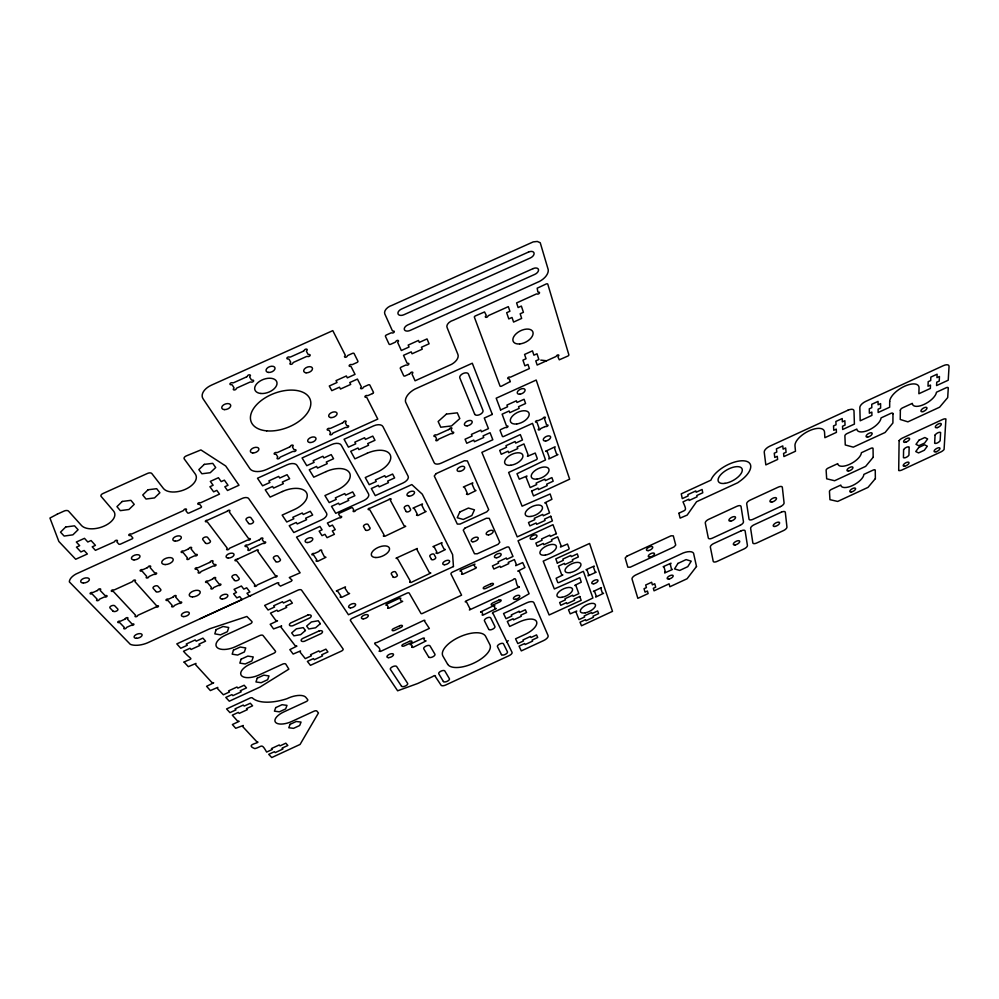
<?xml version="1.0" encoding="UTF-8"?>
<svg xmlns="http://www.w3.org/2000/svg" width="999" height="999" viewBox="0 0 999 999"><rect width="100%" height="100%" fill="white"/><g stroke="black" fill="none" stroke-linecap="round" stroke-linejoin="round"><path stroke-width="1.5" d="M506.655 642.345L508.229 640.659M579.857 596.453L574.15 599.1L574.575 600.212L566.933 603.746L566.495 602.634L560.751 605.294L559.64 602.522L565.409 599.862L564.972 598.751L572.664 595.192L573.089 596.316L578.821 593.656L575.986 585.776L574.725 585.414L581.268 582.167L579.807 577.747L554.333 588.96L543.206 561.163L568.618 549.413L569.193 548.601L567.482 544.03L560.451 547.04L561.026 545.591L557.654 536.838L551.523 539.66L552.01 540.934L543.806 544.705L543.306 543.444L537.15 546.278L535.864 543.081L542.057 540.247L541.558 538.961L549.812 535.164L550.299 536.451L556.455 533.616M557.292 563.099L563.274 560.352L562.812 559.128L570.829 555.444L571.278 556.655L577.272 553.896L578.359 556.955L572.39 559.702L572.827 560.914L564.872 564.585L564.41 563.386L558.466 566.121L561.55 574.425L562.837 574.962L556.131 578.259L557.779 582.567L558.678 582.667L583.379 571.316L592.919 598.001L568.493 609.827L570.217 613.848L576.723 611.051L576.086 612.237L579.008 619.592L584.59 617.007L584.19 615.946L591.658 612.487L592.045 613.548L597.652 610.963L598.601 613.623L593.019 616.208L593.406 617.27L585.976 620.704L585.576 619.655L580.019 622.227L581.505 625.774L612.499 611.351L589.572 543.481L555.806 558.866L557.392 563.061M251.024 595.429L149.513 641.932A16.234 7.917 -18.1 0 1 130.32 644.33L69.331 581.868A14.248 7.38 -16.6 0 1 75.961 574.038L242.195 498.426A5.257 2.847 -19.9 0 1 248.851 498.788L300.125 572.802L289.285 577.534L292.083 580.219L291.321 581.243L280.444 586.126L278.346 584.265L278.783 582.817L277.422 582.817L249.313 596.253L246.99 593.244L249.887 591.932L246.703 587.799L243.793 589.123L241.383 586.001L234.053 589.348L236.501 592.457L233.591 593.781L236.838 597.889L239.723 596.565L242.083 599.562L200.362 618.643M531.53 491.121L538.011 488.161L538.536 489.585L547.202 485.614L546.678 484.19L553.184 481.206L551.898 477.597L545.379 480.581L544.855 479.145L536.126 483.129L536.663 484.565L530.169 487.549L526.223 477.547L526.923 476.011L519.305 479.208L516.982 473.726L545.516 459.965L532.517 423.364L503.771 436.426A1.261 0.662 -25.8 0 1 502.372 436.326L500.124 430.557A1.274 0.674 -25.8 0 1 501.036 429.395L504.807 427.684A1.274 0.674 -25.8 0 1 505.931 427.547A1.274 0.674 -25.9 0 0 507.792 426.848A1.274 0.674 -25.9 0 0 507.18 425.961A1.274 0.674 -25.9 0 1 506.393 425.674L502.122 414.185L509.14 410.989L509.765 412.662L519.155 408.391L518.543 406.718L525.586 403.509L524.088 399.275L517.007 402.485L516.396 400.799L506.93 405.094L507.567 406.78L500.511 409.99M550.824 516.246L544.542 519.13L545.054 520.454L536.663 524.313L536.138 522.989L529.832 525.886L528.496 522.539L534.827 519.642L534.303 518.294L542.757 514.423L543.269 515.771L549.562 512.874L546.141 503.371L544.73 502.872L551.923 499.313L550.149 493.981L522.09 506.181L508.628 472.452L536.688 459.577L537.3 458.628L535.239 453.047L527.46 456.331L528.034 454.62L523.951 443.931L517.17 447.028L517.757 448.588L508.678 452.722L508.079 451.173L501.261 454.283L499.7 450.387L506.555 447.265L505.944 445.704L515.084 441.533L515.684 443.106L522.489 439.997L520.329 434.602L481.868 452.36L517.232 536.888L552.41 520.891L550.724 516.296M540.796 360.115L546.503 360.751M531.63 491.083L533.516 495.941L569.642 479.183L536.213 380.045L496.191 398.201L500.624 409.94M556.356 533.666L552.984 524.712L518.044 540.784L549.138 614.984L581.168 600.324L579.77 596.503M480.644 611.962L482.017 612.462L482.729 614.01L482.08 614.947L482.942 615.159L496.278 608.553L494.905 608.204L494.23 606.643L494.88 605.694L494.018 605.481L480.644 611.962M889.684 401.548L889.659 407.217L878.146 412.512L878.121 409.203L880.619 408.054L880.594 403.596L878.096 404.757L878.059 401.398L871.752 404.295L871.802 407.654L869.292 408.803L869.355 413.236L871.852 412.088L871.902 415.397L860.189 420.791L859.839 407.505A6.706 3.009 -31.4 0 1 865.721 401.398L943.343 365.671A6.756 2.972 -32.6 0 1 949.05 366.446L948.226 380.219L936.562 385.589L936.737 382.205L939.222 381.056L939.46 376.498L936.962 377.647L937.124 374.2L930.843 377.098L930.693 380.532L928.196 381.68L928.009 386.226L930.494 385.077L930.344 388.461L918.868 393.743L919.055 388.012A16.696 7.368 -31.9 0 0 904.52 386.276A16.696 7.368 -31.9 0 0 889.684 401.548M243.132 725.524L242.682 726.56L256.718 741.645C262.874 742.756 243.406 744.23 254.882 748.626C262.362 746.615 261.301 742.719 266.633 752.072L272.302 749.45L271.478 748.538L279.208 744.967L280.032 745.866L285.826 743.194L287.849 745.466L282.08 748.139L282.892 749.038L275.2 752.609L274.388 751.71L268.719 754.332L271.753 757.542L300.075 744.442L318.444 712.986L316.97 711.176A2.56 1.111 -21.4 0 0 313.624 711.375L291.92 721.403A13.686 5.944 -21 0 1 275.562 722.352A13.686 5.944 -21 0 1 283.828 711.912L305.844 701.76A2.597 1.149 -21.2 0 0 307.617 699.55L306.044 697.577A15.197 6.681 -21 0 0 286.938 698.713A36.888 16.633 -20.9 0 1 252.36 697.914A2.035 0.912 -20.3 0 0 249.55 698.313L226.573 708.94L229.957 712.637L235.976 709.864L235.052 708.84L243.257 705.069L244.168 706.081L250.312 703.259L252.585 705.818L246.466 708.628L247.377 709.64L239.236 713.398L238.311 712.399L232.305 715.159L237.487 720.966L239.173 721.34L232.38 724.55L235.714 728.296L243.132 725.524M892.981 413.811L892.906 422.977L885.102 432.48L853.296 447.152L845.266 444.967L844.892 435.976A2.585 1.136 -30.8 0 1 847.377 433.416L856.817 429.071A13.699 6.031 -31.2 0 0 869.03 429.932A13.699 6.031 -31.2 0 0 881.043 417.907L890.446 413.561A2.585 1.136 -31.5 0 1 892.981 413.811M899.112 440.609L898.7 470.517A4.62 1.911 -30.9 0 0 902.322 469.805L940.396 452.16A4.545 1.861 -31.5 0 0 944.08 449.5L945.916 418.981A4.758 1.998 -31.9 0 0 942.232 419.667L902.871 437.849A4.658 1.973 -31.3 0 0 899.112 440.609M900.361 410.277L900.236 419.48L907.904 421.84L939.597 407.205L947.701 397.59L948.263 388.199A2.597 1.124 -32.4 0 0 945.828 387.912L936.45 392.232A13.761 5.969 -32.1 0 1 924.137 404.395A13.761 5.969 -32.1 0 1 912.312 403.359L902.921 407.692A2.597 1.136 -31.7 0 0 900.361 410.277M665.272 571.653L664.647 572.964L672.414 569.492L671.415 568.806L670.341 564.535L670.978 563.199L663.149 566.708L664.16 567.395L665.272 571.653M903.596 449.65L903.446 457.642A3.384 1.411 -31.1 0 0 906.18 457.355A3.384 1.411 -31.1 0 0 908.953 455.094L909.152 447.077A3.409 1.436 -31.2 0 0 906.393 447.365A3.409 1.436 -31.2 0 0 903.596 449.65M588.611 574.475L588.049 575.836L596.141 572.227L595.004 571.528L593.593 567.444L594.18 566.071L586.026 569.705L587.175 570.417L588.611 574.475M678.908 513.261L680.119 518.106L687.162 515.097L696.565 501.723L737.786 482.717L741.308 480.132A22.827 10.44 -29 0 0 750.699 465.671A22.428 10.252 -29 0 0 732.242 462.837A22.428 10.252 -29 0 0 710.913 480.169L681.256 493.843L682.267 498.613L688.149 495.904L687.861 494.605L695.853 490.921L696.128 492.232L702.11 489.473L702.759 492.769L696.803 495.516L697.065 496.815L689.123 500.474L688.848 499.175L682.991 501.873C687.387 511.675 685.938 509.353 678.908 513.261M518.081 571.053L519.443 571.603L529.108 593.743L510.314 604.557L494.642 611.788A1.523 0.687 -24.5 0 0 492.682 612.699A1.523 0.687 -24.5 0 0 493.106 613.573L512.037 652.347A4.108 1.761 -24.5 0 1 509.09 655.644L445.729 685.002A4.133 1.761 -23.5 0 1 441.083 685.214L435.214 676.398A1.486 0.637 -23.3 0 0 434.752 675.611A1.486 0.637 -23.3 0 0 432.854 676.485L417.657 683.516L397.627 690.796L350.349 620.367A2.985 1.411 -22.1 0 1 352.397 618.244L406.943 593.181A1.948 0.924 -23.1 0 1 409.253 593.169L420.916 613.361A1.399 0.649 -23.3 0 0 422.802 613.286L461.588 595.179L450.961 574.013A2.46 1.174 -24 0 1 452.535 572.065L506.456 547.277A2.572 1.224 -25 0 1 509.028 547.352L513.011 556.443L506.855 559.278L506.306 558.029L498.051 561.825L498.613 563.074L492.42 565.921L493.856 569.018L500.024 566.183L500.574 567.407L508.791 563.636L508.241 562.4L514.373 559.577L516.258 564.248L515.746 565.684L522.677 562.574L524.937 567.532L518.081 571.053M519.268 586.975L469.405 609.964L470.005 608.828L466.633 602.172L465.209 601.81L465.659 601.123L512.862 579.907C517.457 574.924 514.885 586.401 519.268 586.975M281.531 626.011L281.019 627.222L295.242 645.804L296.903 646.128L289.847 649.637L293.144 654.058L300.474 650.923L300.2 652.285L305.269 658.628L311.376 655.819L310.539 654.72L318.843 650.886L319.668 651.997L325.899 649.138L327.934 651.935L321.728 654.795L322.552 655.893L314.285 659.702L313.461 658.603L307.38 661.4L310.439 665.334L340.846 651.36A2.872 1.311 -21.8 0 0 342.932 648.763L301.698 590.334A3.097 1.523 -21.1 0 0 297.502 590.372L264.648 605.431L268.082 610.014L274.6 607.03L273.651 605.781L282.505 601.723L283.441 602.984L290.072 599.949L292.382 603.109L285.776 606.131L286.701 607.392L277.897 611.413L276.96 610.177L270.479 613.136L275.736 620.304L277.51 620.829L270.18 624.288L273.576 628.908L281.531 626.011M510.264 381.581L501.498 386.176A1.449 0.799 -26.2 0 1 500.024 386.051L474.325 317.02A1.548 0.912 -26.3 0 1 475.324 315.934L484.54 311.938L486.138 315.06A1.399 0.824 -26.6 0 1 485.751 316.021A1.399 0.824 -26.6 0 0 485.926 317.357A1.399 0.824 -26.6 0 0 487.874 316.296A1.399 0.824 -26.7 0 1 488.836 315.409L508.341 306.643L509.915 311.251L506.668 312.712L508.791 318.918L512.012 317.457L513.586 322.065L521.653 318.419L520.179 313.773L523.414 312.312L521.366 306.081L518.119 307.542L516.595 302.922L536.038 294.118A1.399 0.812 -28 0 1 537.262 294.018A1.399 0.824 -28 0 0 539.31 293.269A1.399 0.824 -28 0 0 538.661 292.145A1.399 0.824 -28.1 0 1 537.812 291.745L537.187 288.199L546.266 283.953A1.548 0.912 -28.3 0 1 547.789 284.166L568.856 354.807A1.449 0.799 -27.8 0 1 567.857 356.056L559.29 359.815L557.979 357.018A1.324 0.724 -27.7 0 1 558.391 356.131A1.324 0.724 -27.6 0 0 558.304 354.907A1.324 0.724 -27.6 0 0 556.455 355.906A1.324 0.737 -27.6 0 1 555.531 356.73L537.162 365.035L535.789 360.889L538.873 359.49L537 353.771L533.903 355.182L532.467 350.861L524.575 354.445L526.036 358.741L522.939 360.152L524.887 365.834L527.971 364.423L529.383 368.569L510.988 376.935A1.324 0.737 -26.5 0 1 509.827 377.073A1.324 0.737 -26.4 0 0 507.879 377.784A1.324 0.737 -26.4 0 0 508.528 378.758A1.324 0.737 -26.4 0 1 509.34 379.083L510.264 381.581M184.066 662.075L188.324 666.658L195.954 663.423L195.617 664.735L211.913 682.517L213.674 682.804L206.581 686.313L210.364 690.559L217.77 687.387L217.595 688.711L223.376 694.78L229.52 691.957L228.559 690.896L236.938 687.037L237.887 688.111L244.156 685.227L246.503 687.899L240.26 690.771L241.196 691.832L232.879 695.654L231.918 694.605L225.799 697.427L229.295 701.198L259.927 687.112L288.861 669.155L285.839 664.185A2.722 1.249 -20.8 0 0 282.218 664.323L259.128 674.949A14.585 6.718 -20.3 0 1 241.458 675.599A14.585 6.718 -20.3 0 1 250.037 664.185L273.489 653.408A2.772 1.299 -20.6 0 0 275.337 650.986L263.124 635.639A2.835 1.349 -20.4 0 0 259.34 635.739L235.339 646.753A15.16 7.23 -19.8 0 1 216.82 647.19A15.16 7.23 -19.8 0 1 225.549 635.139L249.912 623.988A2.885 1.399 -20.1 0 0 251.81 621.428L246.89 616.483L209.902 628.708L176.811 643.88L180.757 648.264L187.312 645.267L186.226 644.055L195.155 639.972L196.229 641.183L202.909 638.124L205.569 641.158L198.913 644.205L199.975 645.404L191.109 649.462L190.035 648.264L183.504 651.261C192.058 661.388 194.305 656.967 184.066 662.075M935.064 435.102L934.652 443.194A3.397 1.399 -31.6 0 0 937.349 442.932A3.397 1.399 -31.6 0 0 940.159 440.646L940.608 432.53A3.422 1.424 -31.6 0 0 937.886 432.792A3.422 1.424 -31.6 0 0 935.064 435.102M545.879 451.148L547.352 451.91L549.2 457.192L548.801 458.966L557.917 454.62L556.468 453.858L554.67 448.576L555.082 446.778L545.879 451.148M316.258 560.976L317.682 561.338L325.936 557.292L324.225 556.468L321.366 550.961A1.249 0.637 -21.5 0 0 321.054 549.999A1.249 0.637 -21.5 0 0 319.343 550.924A1.249 0.637 -21.5 0 1 318.544 551.648L314.997 553.259A1.249 0.637 -21.4 0 1 313.836 553.446A1.249 0.637 -21.4 0 0 311.975 554.145A1.249 0.637 -21.4 0 0 312.774 554.882A1.249 0.637 -21.4 0 1 313.649 555.082L316.808 559.852L316.258 560.976M340.322 597.077L341.658 597.39L349.575 593.518L347.964 592.769L345.105 588.386L345.454 586.888L336.338 590.909L337.974 591.658L340.871 596.028L340.322 597.077M593.531 591.371L594.742 591.858L596.103 595.729L595.704 597.077L603.521 593.344L602.322 592.844L600.998 588.973L601.398 587.599L593.531 591.371M383.429 535.963L384.765 536.338L405.706 526.336L404.046 525.661L390.459 500.499A1.261 0.649 -23.1 0 1 390.759 499.737A1.261 0.662 -23.1 0 0 390.509 498.713A1.261 0.662 -23.1 0 0 388.773 499.662L370.117 508.166A1.261 0.662 -22.6 0 0 368.256 508.866A1.261 0.662 -22.6 0 0 369.006 509.665A1.261 0.649 -22.6 0 1 369.855 509.89L384.016 534.827L383.429 535.963M379.295 651.198L380.507 651.448L429.345 628.421L424.625 621.278L424.9 620.367L424.026 620.292L376.998 642.494C369.518 642.994 382.704 647.265 379.295 651.198M387.699 607.929L388.948 608.229L402.684 601.361L401.261 601.098L400.274 599.512L400.811 598.189L399.6 598.201L386.226 604.383L385.901 605.207L387.25 605.357L388.249 606.917L387.699 607.929M416.558 515.147L417.882 515.546L426.098 511.513L424.55 510.626L422.003 505.594L422.452 503.946L413.012 508.079L414.585 508.978L417.182 513.986L416.558 515.147M409.74 582.205L410.989 582.529L430.819 573.026L429.283 572.452L417.107 549.9L417.295 548.451L396.004 558.216L397.627 558.816L410.327 581.168L409.74 582.205M411.838 647.19L413.012 647.439L426.086 640.908L424.65 640.596L423.863 639.26L424.438 638.161L423.251 638.061L410.527 643.968L410.202 644.73L411.426 644.817L412.387 646.253L411.838 647.19M436.226 553.096L437.462 553.458L445.342 549.587L443.881 548.788L441.546 544.18L441.995 542.632L432.967 546.615L434.453 547.427L436.838 552.022L436.226 553.096M466.545 494.18L467.807 494.592L475.999 490.584L474.525 489.66L472.265 484.54L472.777 482.854L463.386 486.975L464.885 487.899L467.195 493.007L466.545 494.18M461.575 573.926L462.762 574.25L476.011 568.131L476.386 567.282L475.162 567.132L474.275 565.471L474.887 564.11L460.414 570.254L460.039 571.103L461.276 571.241L462.187 572.902L461.575 573.926M216.059 629.682L214.822 633.853L220.467 634.852L227.397 631.68L228.734 627.484L223.052 626.485L216.059 629.682M233.454 650.149L232.18 654.158L237.625 655.057L244.38 651.96L245.742 647.939L240.247 647.027L233.454 650.149M241.121 659.178L239.847 663.111L245.205 663.973L251.873 660.901L253.234 656.955L247.839 656.093L241.121 659.178M257.255 678.159L255.956 681.942L261.126 682.717L267.632 679.732L269.006 675.936L263.798 675.149L257.255 678.159M275.736 707.604L274.438 711.163L279.358 711.825L285.627 708.94L287 705.369L282.043 704.707L275.736 707.604M290.097 724.325L288.786 727.747L293.556 728.346L299.663 725.524L301.049 722.077L296.241 721.49L290.097 724.325M459.777 512.012L457.23 517.732L463.286 519.468L471.865 515.534L474.463 509.84L468.431 508.054L459.777 512.012M677.934 563.424L674.525 568.906L679.72 570.441L687.762 566.67L691.233 561.176L686.101 559.602L677.934 563.424M918.993 440.222L915.983 444.343L918.805 445.741L924.612 443.057L927.634 438.948L924.837 437.512L918.993 440.222M918.743 447.477L915.758 451.548L918.556 452.922L924.325 450.249L927.322 446.191L924.55 444.792L918.743 447.477M436.088 473.651L434.278 476.011L457.317 524.075L460.052 524.075L486.813 511.838L488.711 509.702L467.382 460.926L464.41 460.739L436.088 473.651M696.503 566.495L687.087 578.746L669.867 586.75L669.105 583.841L654.045 590.821L653.334 588.286L655.694 587.187L654.745 583.753L652.372 584.852L651.648 582.255L645.679 585.014L646.415 587.599L644.043 588.698L645.042 592.12L647.402 591.021L648.139 593.568L637.849 598.339L632.08 579.22A5.007 2.185 -26.8 0 1 636.101 574.8L683.066 553.034A12.288 5.32 -27.6 0 1 693.556 553.209L696.503 566.495M464.847 528.184L463.261 530.144L474.5 553.758L477.21 553.796L498.064 544.33L499.787 542.257L489.248 518.344L486.401 518.244L464.847 528.184M873.176 457.292L865.658 466.371L834.615 480.731L826.673 478.796L826.136 470.342A2.51 1.086 -30.2 0 1 828.546 467.894L837.749 463.636A13.312 5.757 -30.6 0 0 849.799 464.248A13.312 5.757 -30.6 0 0 861.388 452.722L870.566 448.476A2.522 1.086 -30.9 0 1 873.051 448.663L873.176 457.292M875.361 478.633L868.006 487.387L837.686 501.436L829.944 499.675L829.457 491.595A2.448 1.036 -30 0 1 831.805 489.223L840.783 485.077A12.999 5.482 -30.3 0 0 852.534 485.526A12.999 5.482 -30.3 0 0 863.873 474.388L872.826 470.242A2.46 1.036 -30.6 0 1 875.261 470.392L875.361 478.633M626.76 556.256L625.174 557.991L627.847 567.182L630.219 567.207L673.963 546.977L675.736 545.079L673.314 535.864L671.041 535.801L626.76 556.256M227.347 511.226L207.492 520.242A1.361 0.724 -19.1 0 0 205.482 520.979A1.361 0.724 -19.1 0 0 206.443 521.815A1.349 0.724 -19.1 0 1 207.455 522.052L227.135 548.051A1.311 0.687 -19.5 0 1 226.91 548.813A1.311 0.687 -19.6 0 0 227.335 549.812A1.311 0.687 -19.6 0 0 229.108 548.838A1.311 0.687 -19.6 0 1 229.92 548.101L247.09 540.284A1.311 0.687 -20 0 1 248.326 540.097A1.311 0.687 -20 0 0 250.262 539.373A1.311 0.687 -20 0 0 249.375 538.586A1.311 0.687 -20 0 1 248.426 538.361L229.383 512.1A1.349 0.724 -19.6 0 1 229.62 511.301A1.349 0.724 -19.5 0 0 229.183 510.227A1.349 0.724 -19.5 0 0 227.347 511.226M65.697 526.997L60.514 532.155L64.148 536.063L72.902 534.827L78.097 529.745L74.525 525.824L65.697 526.997M122.24 501.448L116.945 506.643L120.33 510.651L128.933 509.49L134.228 504.37L130.919 500.337L122.24 501.448M148.064 489.772L142.745 494.992L146.004 499.038L154.533 497.914L159.877 492.769L156.681 488.686L148.064 489.772M204.296 464.373L198.863 469.617L201.873 473.776L210.252 472.714L215.697 467.532L212.75 463.349L204.296 464.373M446.428 414.086L438.136 421.503L440.771 427.222L451.523 425.949L459.815 418.569L457.305 412.837L446.428 414.086M305.407 630.519L300.724 634.615L293.868 635.826L291.683 632.941L296.403 628.833L303.271 627.622L305.407 630.519M320.317 623.676L315.597 627.784L308.778 628.97L306.656 626.061L311.388 621.952L318.231 620.754L320.317 623.676M238.012 558.853L236.988 559.315A1.299 0.662 -19.8 0 0 235.065 560.039A1.299 0.662 -19.8 0 0 235.951 560.789A1.299 0.662 -19.8 0 1 236.9 561.001L254.932 584.815A1.261 0.624 -20.2 0 1 254.708 585.526A1.249 0.624 -20.2 0 0 255.095 586.438A1.249 0.624 -20.2 0 0 256.793 585.514A1.249 0.624 -20.3 0 1 257.567 584.815L274.001 577.31A1.249 0.624 -20.6 0 1 275.175 577.122A1.249 0.624 -20.6 0 0 277.023 576.411A1.249 0.624 -20.6 0 0 276.199 575.699A1.249 0.624 -20.6 0 1 275.299 575.511L257.867 551.436A1.286 0.662 -20.2 0 1 258.104 550.699A1.249 0.649 -20.2 0 0 257.717 549.875A1.249 0.649 -20.2 0 0 256.081 550.499L238.012 558.853M57.293 514.148L49.95 518.056L58.854 541.47L75.699 559.253L87.363 553.995L84.128 550.486L80.907 551.947L76.436 547.14L79.683 545.679L76.311 542.032L84.478 538.336L87.812 541.995L91.059 540.534L95.429 545.367L92.208 546.828L95.417 550.337L113.973 542.057A1.399 0.749 -17 0 0 114.798 541.271A1.399 0.749 -17.1 0 1 116.646 540.259A1.399 0.749 -17.1 0 1 117.22 541.308A1.399 0.749 -17.1 0 0 117.045 542.12L118.756 544.055A1.399 0.737 -17.2 0 0 120.517 544.093L131.955 538.911A1.386 0.737 -17.4 0 0 132.68 537.749L131.006 535.789A1.399 0.749 -17.4 0 0 129.932 535.551A1.399 0.749 -17.4 0 1 128.871 534.715A1.399 0.749 -17.4 0 1 130.944 533.953A1.399 0.749 -17.4 0 0 132.28 533.766L183.017 510.776A1.386 0.749 -18.5 0 0 183.853 509.977A1.386 0.749 -18.5 0 1 185.714 508.953A1.386 0.749 -18.5 0 1 186.201 510.052A1.386 0.749 -18.6 0 0 186.001 510.864L187.55 512.874A1.374 0.749 -18.6 0 0 189.261 512.924L200.637 507.767A1.374 0.749 -18.9 0 0 201.411 506.593L199.887 504.57A1.374 0.749 -18.8 0 0 198.863 504.308A1.374 0.749 -18.9 0 1 197.877 503.446A1.374 0.749 -18.9 0 1 199.925 502.697A1.374 0.749 -18.9 0 0 201.236 502.509L219.505 494.105L216.82 490.384L213.624 491.833L209.915 486.713L213.124 485.264L210.327 481.381L218.419 477.722L221.191 481.605L224.4 480.157L228.022 485.302L224.837 486.75L227.497 490.497L238.998 485.239L225.712 465.996L200.911 449.925L186.451 455.844A3.397 1.923 -18.5 0 0 184.403 459.153L195.255 474.001A17.707 9.865 -18.3 0 1 185.427 489.298A17.707 9.865 -18.3 0 1 163.374 488.411L152.01 473.776A3.422 1.923 -17.6 0 0 147.265 473.538L103.234 493.406A3.447 1.911 -16.6 0 0 101.324 496.653L113.499 510.951A17.97 9.803 -16.5 0 1 104.308 526.011A17.97 9.803 -16.5 0 1 81.443 525.449L68.744 511.363A3.472 1.911 -15.8 0 0 63.824 511.188L57.293 514.148M519.043 611.351L511.301 614.934L511.813 616.021L506.006 618.706L503.546 613.536L526.923 602.747A6.406 2.86 -25 0 1 533.891 602.684L548.089 635.601A6.144 2.635 -25.1 0 1 543.581 640.584L521.303 650.898L519.043 646.141L524.65 643.543L525.124 644.567L532.579 641.121L532.105 640.097L537.712 637.499L536.55 634.914L530.944 637.512L530.469 636.475L522.964 639.947L523.451 640.983L517.832 643.581L515.559 638.811L525.174 634.365A15.697 6.856 -24.9 0 0 536.538 621.553A15.697 6.856 -24.9 0 0 519.443 621.902L509.665 626.423L507.305 621.44L513.086 618.768L513.586 619.855L521.291 616.296L520.791 615.197L526.573 612.537L525.337 609.777L519.542 612.449L519.043 611.351M740.009 525.374L712.437 538.124A4.183 1.823 -28.1 0 1 708.316 538.024L705.282 522.989A4.246 1.886 -28.2 0 1 708.728 519.305L736.9 506.293A4.246 1.873 -28.7 0 1 741.033 506.481L743.468 521.765A4.183 1.811 -28.6 0 1 740.009 525.374M780.544 506.555L753.059 519.28A4.183 1.811 -28.8 0 1 749.025 519.13L746.69 503.808A4.246 1.873 -28.9 0 1 750.212 500.087L778.308 487.112A4.258 1.861 -29.4 0 1 782.342 487.337L784.078 502.922A4.183 1.811 -29.3 0 1 780.544 506.555M741.108 530.856L713.711 543.531A4.133 1.786 -28.1 0 0 710.339 547.065L713.211 561.301A4.071 1.723 -28 0 0 717.22 561.351L744.055 548.913A4.071 1.723 -28.4 0 0 747.427 545.454L745.129 530.968A4.133 1.773 -28.5 0 0 741.108 530.856M781.393 512.15L754.07 524.787A4.133 1.773 -28.7 0 0 750.624 528.359L752.834 542.882A4.071 1.711 -28.6 0 0 756.755 542.981L783.516 530.569A4.071 1.711 -29 0 0 786.95 527.072L785.314 512.312A4.133 1.773 -29.2 0 0 781.393 512.15M847.914 410.239L769.817 446.178A6.668 3.047 -29.8 0 0 764.235 452.172L765.833 464.897L777.622 459.465L777.272 456.306L774.762 457.455L774.262 453.209L776.785 452.048L776.423 448.838L782.779 445.916L783.116 449.138L785.639 447.977L786.088 452.247L783.578 453.396L783.915 456.568L795.491 451.236L794.979 445.804A16.571 7.468 -30.4 0 1 809.128 430.831A16.571 7.468 -30.4 0 1 824.537 432.192L824.874 437.699L836.425 432.38L836.263 429.12L833.753 430.282L833.528 425.924L836.038 424.762L835.876 421.466L842.207 418.556L842.344 421.853L844.854 420.704L845.042 425.087L842.532 426.236L842.681 429.495L854.407 424.088L853.983 410.851A6.693 3.009 -31.1 0 0 847.914 410.239M399.775 625.736L393.681 628.546A2.235 1.024 -22.8 0 0 392.195 630.357A2.235 1.024 -22.8 0 0 394.78 630.307L400.861 627.509A2.235 1.024 -22.9 0 0 402.347 625.686A2.235 1.024 -22.9 0 0 399.775 625.736M490.921 583.753L484.865 586.55A2.223 1.024 -24.5 0 0 483.291 588.399A2.223 1.024 -24.5 0 0 485.764 588.399L491.808 585.614A2.223 1.024 -24.6 0 0 493.381 583.753A2.223 1.024 -24.6 0 0 490.921 583.753M409.39 641.395L403.409 644.155A2.198 0.987 -22.9 0 0 401.948 645.916A2.198 0.987 -22.9 0 0 404.47 645.841L410.427 643.094A2.198 0.987 -23 0 0 411.9 641.333A2.198 0.987 -23 0 0 409.39 641.395M498.701 600.199L492.769 602.934A2.173 0.987 -24.5 0 0 491.221 604.732A2.173 0.987 -24.5 0 0 493.631 604.72L499.55 601.985A2.173 0.987 -24.6 0 0 501.098 600.174A2.173 0.987 -24.6 0 0 498.701 600.199M307.879 615.047L290.684 622.939A3.871 1.848 -21 0 0 289.585 625.324A3.871 1.848 -21 0 0 292.782 625.749L309.927 617.882A3.859 1.848 -21.2 0 0 311.051 615.471A3.859 1.848 -21.2 0 0 307.879 615.047M453.446 566.545L348.464 614.76L296.528 537.125L319.942 526.423L322.103 529.807L319.143 531.156L322.015 535.651L324.95 534.315L327.073 537.662L334.415 534.303L332.317 530.956L335.252 529.607L332.455 525.087L329.508 526.436L327.385 523.039L338.474 518.056A1.274 0.662 -22 0 1 339.648 517.894A1.274 0.662 -22 0 0 341.533 517.182A1.274 0.662 -22 0 0 340.746 516.383A1.274 0.662 -22 0 1 339.872 516.158L338.736 514.273A1.274 0.662 -22 0 1 339.548 513.174L351.124 507.892A1.274 0.662 -22.2 0 1 352.622 507.954L353.721 509.84A1.274 0.662 -22.3 0 1 353.446 510.601A1.274 0.662 -22.3 0 0 353.733 511.613A1.274 0.662 -22.3 0 0 355.482 510.676A1.274 0.662 -22.3 0 1 356.306 509.927L411.813 484.577L422.277 494.18L452.622 554.645L453.446 566.545M319.255 630.856L302.397 638.598A3.784 1.773 -21.2 0 0 301.311 640.908A3.784 1.773 -21.2 0 0 304.42 641.296L321.228 633.578A3.784 1.773 -21.4 0 0 322.34 631.243A3.784 1.773 -21.4 0 0 319.255 630.856M544.905 426.635L541.346 428.259A1.249 0.649 -26.5 0 0 540.459 429.021A1.249 0.649 -26.5 0 1 538.723 429.957A1.249 0.649 -26.5 0 1 538.611 428.871A1.249 0.662 -26.5 0 0 538.998 428.072L537.037 422.477A1.261 0.662 -26.5 0 0 536.263 422.19A1.261 0.662 -26.5 0 1 535.689 421.303A1.261 0.662 -26.5 0 1 537.524 420.616A1.261 0.662 -26.6 0 0 538.636 420.479L542.22 418.843A1.261 0.662 -26.6 0 0 543.106 418.082A1.261 0.662 -26.7 0 1 544.855 417.12A1.261 0.662 -26.7 0 1 544.954 418.231A1.261 0.662 -26.7 0 0 544.58 419.043L546.49 424.662A1.249 0.662 -26.7 0 0 547.252 424.937A1.249 0.649 -26.7 0 1 547.814 425.811A1.249 0.649 -26.7 0 1 545.991 426.498A1.249 0.649 -26.6 0 0 544.905 426.635M172.902 597.165L169.256 598.838A1.299 0.649 -18.5 0 1 168.019 599.025A1.299 0.649 -18.4 0 0 166.084 599.762A1.299 0.649 -18.4 0 0 167.045 600.461A1.299 0.649 -18.4 0 1 168.032 600.649L172.078 605.269A1.286 0.649 -18.5 0 1 171.89 605.981A1.286 0.649 -18.6 0 0 172.365 606.893A1.286 0.649 -18.6 0 0 174.088 605.956A1.286 0.637 -18.6 0 1 174.862 605.244L178.484 603.596A1.286 0.637 -18.7 0 1 179.708 603.396A1.286 0.649 -18.7 0 0 181.618 602.672A1.286 0.649 -18.7 0 0 180.682 601.972A1.286 0.649 -18.7 0 1 179.708 601.785L175.699 597.152A1.299 0.649 -18.6 0 1 175.886 596.44A1.299 0.649 -18.6 0 0 175.424 595.504A1.299 0.649 -18.6 0 0 173.676 596.44A1.299 0.649 -18.5 0 1 172.902 597.165M212.45 579.133L208.816 580.794A1.286 0.662 -19.2 0 1 207.592 580.981A1.286 0.649 -19.2 0 0 205.669 581.705A1.286 0.649 -19.2 0 0 206.593 582.442A1.286 0.649 -19.2 0 1 207.542 582.629L211.376 587.35A1.286 0.649 -19.3 0 1 211.164 588.061A1.286 0.649 -19.3 0 0 211.601 588.998A1.286 0.649 -19.3 0 0 213.324 588.061A1.286 0.649 -19.4 0 1 214.111 587.337L217.72 585.701A1.274 0.649 -19.4 0 1 218.918 585.501A1.274 0.649 -19.5 0 0 220.816 584.79A1.274 0.649 -19.5 0 0 219.917 584.065A1.286 0.649 -19.5 0 1 218.981 583.878L215.197 579.145A1.286 0.649 -19.4 0 1 215.409 578.421A1.286 0.649 -19.4 0 0 214.985 577.472A1.286 0.649 -19.4 0 0 213.237 578.409A1.286 0.662 -19.3 0 1 212.45 579.133M124.675 619.28L121.016 620.953A1.311 0.649 -17.6 0 1 119.755 621.153A1.311 0.649 -17.6 0 0 117.82 621.89A1.311 0.649 -17.6 0 0 118.831 622.577A1.311 0.649 -17.6 0 1 119.843 622.752L124.176 627.247A1.299 0.637 -17.7 0 1 124.013 627.946A1.299 0.637 -17.7 0 0 124.525 628.846A1.299 0.637 -17.7 0 0 126.249 627.909A1.299 0.637 -17.8 0 1 127.023 627.197L130.644 625.549A1.299 0.637 -17.8 0 1 131.893 625.337A1.299 0.637 -17.9 0 0 133.816 624.612A1.299 0.637 -17.9 0 0 132.817 623.938A1.299 0.637 -17.9 0 1 131.831 623.763L127.535 619.243A1.311 0.649 -17.8 0 1 127.697 618.531A1.311 0.649 -17.7 0 0 127.185 617.619A1.311 0.649 -17.7 0 0 125.449 618.568A1.311 0.649 -17.7 0 1 124.675 619.28M155.22 607.38L138.312 615.097A1.299 0.649 -17.9 0 0 137.537 615.809A1.311 0.649 -17.9 0 1 135.802 616.745A1.311 0.649 -17.9 0 1 135.29 615.834A1.311 0.649 -17.8 0 0 135.464 615.122L113.461 591.583A1.349 0.687 -17.3 0 0 112.412 591.383A1.349 0.687 -17.3 0 1 111.364 590.646A1.349 0.687 -17.3 0 1 113.362 589.897A1.436 0.737 -17.3 0 0 114.723 589.722L132.193 581.78A1.386 0.712 -17.6 0 0 132.917 581.006A1.349 0.687 -17.7 0 1 134.703 580.032A1.349 0.687 -17.7 0 1 135.227 581.006A1.349 0.687 -17.7 0 0 135.052 581.755L156.431 605.569A1.299 0.649 -18.3 0 0 157.417 605.744A1.299 0.649 -18.3 0 1 158.391 606.443A1.299 0.649 -18.3 0 1 156.468 607.18A1.299 0.649 -18.2 0 0 155.22 607.38M282.455 491.496L270.117 497.102L265.247 489.822L272.565 486.488L273.614 488.086L283.354 483.666L282.33 482.067L289.648 478.746L287.075 474.712L279.732 478.034L278.684 476.423L268.868 480.881L269.93 482.48L262.575 485.814L257.505 478.234L287.163 464.785A8.129 4.483 -21 0 1 296.965 465.309L326.548 513.161A7.717 4.046 -21.5 0 1 321.715 519.805L293.806 532.529L289.223 525.686L296.266 522.477L297.227 523.951L306.581 519.692L305.632 518.219L312.662 515.009L310.289 511.276L303.234 514.485L302.272 512.999L292.844 517.295L293.818 518.781L286.763 521.99L282.155 515.097L294.255 509.602A19.83 10.627 -20.9 0 0 306.306 492.382A19.83 10.627 -20.9 0 0 282.455 491.496M326.074 471.603L313.773 477.197L309.253 469.767L316.558 466.458L317.52 468.081L327.235 463.673L326.286 462.038L333.579 458.728L331.206 454.607L323.876 457.929L322.914 456.281L313.124 460.726L314.111 462.362L306.768 465.696L302.073 457.954L331.643 444.543A8.092 4.483 -22 0 1 341.233 445.154L368.556 493.956A7.68 4.046 -22.5 0 1 363.586 500.661L335.751 513.336L331.506 506.356L338.511 503.171L339.41 504.657L348.738 500.412L347.864 498.913L354.87 495.716L352.672 491.908L345.642 495.117L344.755 493.593L335.352 497.864L336.251 499.388L329.208 502.597L324.937 495.566L337 490.072A19.73 10.639 -21.9 0 0 349.438 472.702A19.73 10.639 -21.9 0 0 326.074 471.603M367.17 453.271L354.907 458.853L350.724 451.286L358.004 447.989L358.891 449.637L368.581 445.242L367.694 443.593L374.975 440.284L372.777 436.101L365.472 439.41L364.585 437.737L354.832 442.157L355.731 443.831L348.426 447.14L344.068 439.26L373.551 425.899A8.054 4.483 -23.1 0 1 382.942 426.585L408.129 476.236A7.642 4.046 -23.4 0 1 403.022 482.992L375.274 495.641L371.341 488.536L378.334 485.352L379.158 486.875L388.461 482.642L387.649 481.106L394.63 477.922L392.607 474.05L385.589 477.247L384.777 475.699L375.399 479.957L376.236 481.506L369.218 484.702L365.259 477.547L377.285 472.077A19.643 10.639 -22.8 0 0 390.072 454.557A19.643 10.639 -22.8 0 0 367.17 453.271M147.29 567.682L143.506 569.405A1.349 0.699 -17.8 0 1 142.22 569.605A1.349 0.699 -17.8 0 0 140.222 570.354A1.349 0.699 -17.8 0 0 141.246 571.116A1.349 0.699 -17.8 0 1 142.27 571.328L146.616 576.286A1.336 0.687 -17.9 0 1 146.441 577.035A1.336 0.687 -17.9 0 0 146.953 578.009A1.336 0.687 -17.9 0 0 148.739 577.035A1.336 0.687 -18 0 1 149.538 576.286L153.284 574.587A1.336 0.687 -18.1 0 1 154.558 574.388A1.336 0.687 -18.1 0 0 156.543 573.651A1.336 0.687 -18.1 0 0 155.544 572.889A1.336 0.687 -18.1 0 1 154.533 572.689L150.225 567.707A1.349 0.699 -18 0 1 150.412 566.945A1.349 0.699 -17.9 0 0 149.9 565.946A1.349 0.699 -17.9 0 0 148.102 566.933A1.349 0.699 -17.9 0 1 147.29 567.682M188.299 549.05L184.528 550.761A1.336 0.699 -18.6 0 1 183.254 550.948A1.336 0.699 -18.6 0 0 181.256 551.698A1.336 0.699 -18.6 0 0 182.243 552.484A1.336 0.699 -18.6 0 1 183.242 552.697L187.35 557.754A1.336 0.687 -18.7 0 1 187.15 558.516A1.324 0.687 -18.7 0 0 187.612 559.515A1.324 0.687 -18.7 0 0 189.398 558.541A1.324 0.687 -18.8 0 1 190.21 557.792L193.943 556.081A1.324 0.687 -18.9 0 1 195.205 555.894A1.324 0.687 -18.9 0 0 197.178 555.157A1.324 0.687 -18.9 0 0 196.216 554.383A1.324 0.687 -18.9 0 1 195.23 554.17L191.171 549.088A1.336 0.699 -18.8 0 1 191.383 548.326A1.336 0.699 -18.8 0 0 190.909 547.315A1.336 0.699 -18.8 0 0 189.111 548.289A1.336 0.699 -18.7 0 1 188.299 549.05M97.303 590.546L93.494 592.27A1.361 0.699 -16.9 0 1 92.183 592.482A1.361 0.699 -16.8 0 0 90.172 593.231A1.361 0.699 -16.8 0 0 91.246 593.968A1.361 0.699 -16.8 0 1 92.308 594.168L96.965 599A1.349 0.687 -17 0 1 96.803 599.737A1.349 0.687 -17 0 0 97.378 600.699A1.349 0.687 -17 0 0 99.151 599.725A1.349 0.687 -17.1 0 1 99.937 598.988L103.709 597.265A1.349 0.687 -17.1 0 1 104.995 597.065A1.349 0.687 -17.2 0 0 106.993 596.316A1.349 0.687 -17.2 0 0 105.944 595.579A1.349 0.687 -17.2 0 1 104.895 595.392L100.287 590.546A1.361 0.699 -17 0 1 100.449 589.797A1.361 0.699 -17 0 0 99.888 588.823A1.361 0.699 -17 0 0 98.089 589.797A1.361 0.699 -16.9 0 1 97.303 590.546M209.59 562.462L198.526 567.507A1.374 0.712 -19 0 1 197.215 567.707A1.374 0.712 -19 0 0 195.167 568.468A1.374 0.712 -19 0 0 196.166 569.255A1.374 0.712 -18.9 0 1 197.19 569.48L198.639 571.278A1.374 0.699 -19 0 1 198.426 572.052A1.374 0.699 -19 0 0 198.901 573.064A1.374 0.699 -19 0 0 200.749 572.065A1.374 0.699 -19.1 0 1 201.586 571.291L212.6 566.271A1.374 0.699 -19.3 0 1 213.886 566.083A1.374 0.699 -19.3 0 0 215.921 565.309A1.374 0.699 -19.3 0 0 214.947 564.522A1.374 0.699 -19.3 0 1 213.948 564.31L212.512 562.499A1.374 0.712 -19.3 0 1 212.737 561.713A1.374 0.712 -19.3 0 0 212.275 560.676A1.374 0.712 -19.3 0 0 210.427 561.688A1.374 0.712 -19.2 0 1 209.59 562.462M259.478 539.747L248.451 544.767A1.374 0.712 -20 0 1 247.165 544.954A1.374 0.712 -20 0 0 245.13 545.716A1.374 0.712 -20 0 0 246.066 546.54A1.361 0.712 -20 0 1 247.053 546.765L248.414 548.613A1.361 0.712 -20 0 1 248.164 549.4A1.361 0.699 -20 0 0 248.589 550.437A1.361 0.699 -20 0 0 250.437 549.425A1.361 0.699 -20.1 0 1 251.286 548.651L262.262 543.656A1.361 0.699 -20.3 0 1 263.536 543.468A1.361 0.699 -20.4 0 0 265.547 542.707A1.361 0.699 -20.4 0 0 264.635 541.895A1.361 0.712 -20.4 0 1 263.661 541.658L262.337 539.81A1.361 0.712 -20.3 0 1 262.587 539.01A1.361 0.712 -20.3 0 0 262.188 537.962A1.361 0.712 -20.3 0 0 260.327 538.961A1.361 0.712 -20.2 0 1 259.478 539.747M409.378 374.013L405.269 375.874A1.386 0.799 -24.1 0 1 403.671 375.711L400.299 368.419A1.386 0.812 -24.1 0 1 401.236 367.12L405.382 365.247A1.386 0.812 -24.2 0 1 406.643 365.11A1.386 0.812 -24.2 0 0 408.703 364.36A1.386 0.812 -24.2 0 0 407.917 363.324A1.399 0.812 -24.3 0 1 406.993 362.974L403.521 355.332L411.201 351.86L412.05 353.783L422.265 349.175L421.428 347.252L429.095 343.793L427.023 338.923L419.33 342.395L418.481 340.447L408.191 345.092L409.053 347.028L401.336 350.512L397.789 342.682A1.424 0.849 -24.2 0 1 398.139 341.72A1.424 0.849 -24.2 0 0 397.852 340.397A1.424 0.849 -24.2 0 0 395.879 341.471A1.424 0.849 -24.1 0 1 394.942 342.357L390.696 344.268A1.424 0.849 -24 0 1 389.048 344.093L385.464 336.351A1.436 0.862 -24 0 1 386.413 334.977L390.684 333.054A1.436 0.862 -24.1 0 1 391.995 332.929A1.436 0.862 -24.1 0 0 394.13 332.168A1.436 0.862 -24.1 0 0 393.306 331.056A1.436 0.862 -24.2 0 1 392.345 330.669L384.752 313.823A8.429 5.132 -24.3 0 1 392.083 305.307L533.216 241.895L537.287 241.458L540.234 242.732L547.814 268.269A13.287 7.892 -28.3 0 1 539.485 281.418L453.421 320.217A6.806 4.021 -25.7 0 0 447.165 327.722L457.867 354.333A11.301 6.518 -25.2 0 1 451.66 364.285L415.084 380.794L412.125 374.275A1.374 0.799 -24.3 0 1 412.475 373.364A1.386 0.799 -24.3 0 0 412.212 372.115A1.386 0.799 -24.3 0 0 410.302 373.151A1.386 0.799 -24.2 0 1 409.378 374.013M372.527 393.531L368.419 395.392A1.386 0.799 -23.1 0 1 367.145 395.529A1.386 0.799 -23 0 0 365.085 396.278A1.386 0.799 -23 0 0 365.921 397.277A1.386 0.787 -23 0 1 366.858 397.602L377.784 419.093L266.596 469.468A13.786 7.68 -20.3 0 1 249.862 468.618L203.047 398.751A14.823 8.841 -19.2 0 1 211.526 385.114L332.792 330.632L345.192 355.007A1.436 0.862 -22.7 0 1 344.88 355.956A1.436 0.862 -22.7 0 0 345.217 357.28A1.436 0.862 -22.7 0 0 347.19 356.193A1.436 0.862 -22.8 0 1 348.139 355.307L352.41 353.384A1.436 0.862 -22.9 0 1 354.108 353.559L357.904 361.163A1.424 0.849 -23 0 1 356.98 362.5L352.747 364.41A1.424 0.849 -22.9 0 1 351.423 364.548A1.424 0.837 -22.8 0 0 349.313 365.309A1.424 0.837 -22.8 0 0 350.174 366.371A1.424 0.837 -22.8 0 1 351.161 366.733L355.045 374.375L347.327 377.859L346.353 375.974L336.026 380.631L337.025 382.505L329.283 386.001L331.805 390.659L339.498 387.187L340.484 389.036L350.711 384.415L349.75 382.555L357.442 379.083L361.238 386.551A1.399 0.812 -22.9 0 1 360.926 387.462A1.399 0.812 -23 0 0 361.238 388.723A1.399 0.812 -23 0 0 363.161 387.662A1.399 0.812 -23 0 1 364.073 386.813L368.219 384.94A1.399 0.812 -23.1 0 1 369.855 385.09L373.439 392.245A1.386 0.799 -23.2 0 1 372.527 393.531M342.495 422.927L330.806 428.221A1.436 0.812 -22 0 1 329.47 428.384A1.436 0.812 -22 0 0 327.322 429.17A1.436 0.812 -22 0 0 328.221 430.169A1.436 0.812 -22 0 1 329.233 430.482L330.482 432.704A1.436 0.812 -22 0 1 330.169 433.616A1.436 0.799 -22 0 0 330.532 434.84A1.436 0.799 -22 0 0 332.492 433.766A1.436 0.799 -22.1 0 1 333.429 432.904L345.067 427.634A1.424 0.799 -22.4 0 1 346.378 427.485A1.436 0.799 -22.4 0 0 348.514 426.698A1.436 0.799 -22.4 0 0 347.64 425.711A1.436 0.812 -22.5 0 1 346.653 425.387L345.429 423.151A1.436 0.812 -22.4 0 1 345.754 422.227A1.436 0.812 -22.4 0 0 345.404 420.979A1.436 0.812 -22.4 0 0 343.431 422.065A1.436 0.812 -22.3 0 1 342.495 422.927M289.535 447.04L277.809 452.347A1.449 0.812 -20.7 0 1 276.448 452.522A1.449 0.812 -20.6 0 0 274.288 453.309A1.449 0.812 -20.6 0 0 275.249 454.283A1.449 0.812 -20.6 0 1 276.286 454.582L277.66 456.755A1.449 0.812 -20.7 0 1 277.385 457.654A1.436 0.799 -20.7 0 0 277.809 458.853A1.436 0.799 -20.7 0 0 279.77 457.779A1.436 0.799 -20.8 0 1 280.682 456.93L292.357 451.635A1.436 0.799 -21.1 0 1 293.706 451.473A1.436 0.799 -21.1 0 0 295.854 450.686A1.436 0.799 -21.1 0 0 294.917 449.712A1.436 0.812 -21.1 0 1 293.893 449.413L292.557 447.227A1.449 0.812 -21.1 0 1 292.844 446.328A1.449 0.812 -21 0 0 292.432 445.092A1.449 0.812 -21 0 0 290.459 446.178A1.449 0.812 -21 0 1 289.535 447.04M448.626 429.57L437.175 434.74A1.299 0.712 -24.4 0 1 436.001 434.877A1.299 0.712 -24.4 0 0 434.078 435.589A1.299 0.712 -24.4 0 0 434.777 436.488A1.299 0.699 -24.3 0 1 435.614 436.788L436.526 438.798A1.299 0.699 -24.3 0 1 436.188 439.61A1.299 0.699 -24.4 0 0 436.388 440.734A1.299 0.699 -24.4 0 0 438.186 439.76A1.299 0.699 -24.4 0 1 439.061 438.973L450.474 433.816A1.299 0.699 -24.7 0 1 451.623 433.678A1.299 0.699 -24.7 0 0 453.534 432.979A1.299 0.699 -24.7 0 0 452.859 432.08A1.299 0.699 -24.8 0 1 452.035 431.78L451.161 429.757A1.299 0.699 -24.8 0 1 451.511 428.933A1.299 0.712 -24.7 0 0 451.311 427.797A1.299 0.712 -24.7 0 0 449.513 428.771A1.299 0.712 -24.7 0 1 448.626 429.57M492.307 414.41L484.278 418.044L488.449 428.633L481.456 431.793L480.794 430.157L471.416 434.403L472.09 436.039L465.059 439.223L466.758 443.269L473.763 440.097L474.425 441.708L483.741 437.487L483.091 435.876L490.059 432.717L492.832 439.76L441.433 463.037A6.131 3.259 -24.3 0 1 434.128 462.662L405.519 401.848A16.046 9.053 -24.3 0 1 414.772 389.173L472.302 363.236L492.307 414.41M303.334 351.223L290.784 356.868A1.548 0.937 -21.2 0 1 289.335 357.005A1.548 0.937 -21.2 0 0 287.025 357.829A1.548 0.937 -21.2 0 0 288.049 358.978A1.548 0.937 -21.2 0 1 289.148 359.378L290.584 361.925A1.536 0.924 -21.2 0 1 290.284 362.949A1.536 0.924 -21.3 0 0 290.709 364.348A1.536 0.924 -21.3 0 0 292.819 363.186A1.536 0.924 -21.3 0 1 293.793 362.237L306.281 356.631A1.536 0.924 -21.7 0 1 307.717 356.493A1.536 0.924 -21.8 0 0 310.002 355.669A1.536 0.924 -21.8 0 0 309.016 354.52A1.536 0.924 -21.8 0 1 307.942 354.121L306.543 351.548A1.536 0.937 -21.8 0 1 306.855 350.524A1.536 0.937 -21.7 0 0 306.443 349.101A1.536 0.937 -21.7 0 0 304.333 350.262A1.548 0.937 -21.6 0 1 303.334 351.223M246.491 376.935L233.891 382.605A1.561 0.937 -19.6 0 1 232.405 382.754A1.561 0.937 -19.6 0 0 230.082 383.579A1.561 0.937 -19.6 0 0 231.169 384.715A1.548 0.924 -19.6 0 1 232.317 385.09L233.891 387.575A1.548 0.924 -19.6 0 1 233.629 388.586A1.548 0.924 -19.7 0 0 234.128 389.96A1.548 0.924 -19.7 0 0 236.226 388.798A1.548 0.924 -19.7 0 1 237.2 387.862L249.725 382.217A1.548 0.924 -20.1 0 1 251.186 382.068A1.548 0.924 -20.1 0 0 253.496 381.243A1.548 0.924 -20.1 0 0 252.435 380.119A1.548 0.924 -20.2 0 1 251.311 379.745L249.775 377.235A1.548 0.924 -20.1 0 1 250.062 376.223A1.548 0.937 -20.1 0 0 249.575 374.825A1.548 0.937 -20.1 0 0 247.465 375.986A1.548 0.937 -20 0 1 246.491 376.935M528.521 252.048L401.473 309.066A5.082 3.084 -24.6 0 0 398.077 313.973A5.082 3.084 -24.6 0 0 403.946 314.722L530.332 257.967A5.057 3.047 -28.4 0 0 534.015 252.947A5.057 3.047 -28.4 0 0 528.521 252.048M533.041 268.631L407.767 324.937A5.007 2.997 -24.6 0 0 404.408 329.732A5.007 2.997 -24.6 0 0 410.164 330.419L534.815 274.375A4.983 2.972 -28.3 0 0 538.449 269.468A4.983 2.972 -28.3 0 0 533.041 268.631M113.037 611.138L110.027 608.004A2.66 1.336 -17.4 0 1 111.401 605.869A2.66 1.336 -17.4 0 1 114.773 605.844L117.757 608.978A2.66 1.336 -17.4 0 1 116.396 611.101A2.66 1.336 -17.4 0 1 113.037 611.138M156.006 591.558L153.172 588.349A2.647 1.349 -18.2 0 1 154.595 586.201A2.647 1.349 -18.2 0 1 157.904 586.201L160.714 589.41A2.635 1.336 -18.2 0 1 159.303 591.558A2.635 1.336 -18.2 0 1 156.006 591.558M205.494 543.081L202.809 539.622A2.672 1.411 -19.1 0 1 204.308 537.362A2.672 1.411 -19.1 0 1 207.617 537.425L210.302 540.896A2.66 1.399 -19.1 0 1 208.791 543.144A2.66 1.399 -19.1 0 1 205.494 543.081M234.503 580.382L232.03 577.21A2.56 1.299 -19.8 0 1 233.516 575.099A2.56 1.299 -19.8 0 1 236.638 575.112L239.098 578.284A2.547 1.286 -19.8 0 1 237.612 580.394A2.547 1.286 -19.8 0 1 234.503 580.382M248.639 523.464L246.116 519.93A2.66 1.411 -20 0 1 247.677 517.657A2.66 1.411 -20 0 1 250.924 517.744L253.421 521.291A2.647 1.399 -20.1 0 1 251.86 523.551A2.647 1.399 -20.1 0 1 248.639 523.464M275.761 561.55L273.451 558.316A2.547 1.299 -20.6 0 1 274.975 556.181A2.547 1.299 -20.6 0 1 278.047 556.218L280.344 559.465A2.535 1.286 -20.6 0 1 278.808 561.588A2.535 1.286 -20.6 0 1 275.761 561.55M401.511 686.213L390.409 669.417A3.459 1.523 -22.7 0 1 392.682 666.683A3.459 1.523 -22.7 0 1 396.665 666.533L407.629 683.378A3.372 1.461 -22.9 0 1 405.382 686.026A3.372 1.461 -22.9 0 1 401.511 686.213M428.708 657.067L423.763 648.826A3.459 1.548 -23.3 0 1 426.098 646.041A3.459 1.548 -23.3 0 1 430.032 645.928L434.915 654.195A3.422 1.511 -23.4 0 1 432.592 656.93A3.422 1.511 -23.4 0 1 428.708 657.067M443.394 681.505L438.761 673.788A3.347 1.449 -23.5 0 1 441.046 671.128A3.347 1.449 -23.5 0 1 444.83 670.978L449.4 678.721A3.309 1.411 -23.5 0 1 447.127 681.33A3.309 1.411 -23.5 0 1 443.394 681.505M365.509 529.957L363.561 526.635A2.498 1.274 -22.5 0 1 365.184 524.487A2.498 1.274 -22.5 0 1 368.094 524.562L370.03 527.897A2.485 1.274 -22.5 0 1 368.406 530.032A2.485 1.274 -22.5 0 1 365.509 529.957M393.069 576.985L391.321 574A2.36 1.149 -22.9 0 1 392.882 572.015A2.36 1.149 -22.9 0 1 395.604 572.04L397.327 575.024A2.348 1.136 -22.9 0 1 395.779 576.985A2.348 1.136 -22.9 0 1 393.069 576.985M447.614 664.185L442.957 656.168A23.539 10.352 -23.9 0 1 459.278 637.075A23.539 10.352 -23.9 0 1 485.664 636.413L489.872 644.63A23.302 10.14 -23.9 0 1 473.563 663.224A23.302 10.14 -23.9 0 1 447.614 664.185M406.069 511.438L404.283 508.054A2.485 1.274 -23.4 0 1 405.931 505.881A2.485 1.274 -23.4 0 1 408.791 505.993L410.564 509.378A2.473 1.274 -23.4 0 1 408.916 511.538A2.473 1.274 -23.4 0 1 406.069 511.438M431.443 559.378L429.832 556.331A2.348 1.149 -23.7 0 1 431.431 554.333A2.348 1.149 -23.7 0 1 434.103 554.383L435.701 557.417A2.348 1.136 -23.7 0 1 434.103 559.403A2.348 1.136 -23.7 0 1 431.443 559.378M488.736 629.333L484.44 620.804A3.447 1.536 -24.4 0 1 486.875 617.981A3.447 1.536 -24.4 0 1 490.684 617.919L494.905 626.473A3.409 1.511 -24.4 0 1 492.495 629.245A3.409 1.511 -24.4 0 1 488.736 629.333M501.461 654.607L497.44 646.628A3.334 1.449 -24.5 0 1 499.825 643.93A3.334 1.449 -24.5 0 1 503.484 643.831L507.442 651.835A3.297 1.411 -24.5 0 1 505.082 654.482A3.297 1.411 -24.5 0 1 501.461 654.607M474.675 414.185L459.827 377.947A4.72 2.66 -25.5 0 1 463.111 373.514A4.72 2.66 -25.5 0 1 468.419 374.051L482.954 410.414A4.558 2.485 -25.5 0 1 479.745 414.597A4.558 2.485 -25.5 0 1 474.675 414.185M309.915 442.532A4.383 2.46 -21.5 0 0 316.021 438.561A4.383 2.46 -21.5 0 0 309.603 438.136A4.383 2.46 -21.5 0 0 309.915 442.532M266.708 430.856A31.543 18.294 -20.8 0 0 310.801 402.422A31.543 18.294 -20.8 0 0 264.398 398.326A31.543 18.294 -20.8 0 0 266.708 430.856M260.864 393.481A11.651 6.918 -20.5 0 0 277.01 382.867A11.651 6.918 -20.5 0 0 259.69 381.281A11.651 6.918 -20.5 0 0 260.864 393.481M268.519 372.44A4.708 2.835 -20.7 0 0 275.037 368.119A4.708 2.835 -20.7 0 0 268.044 367.445A4.708 2.835 -20.7 0 0 268.519 372.44M306.056 372.802A4.633 2.76 -21.7 0 0 312.512 368.544A4.633 2.76 -21.7 0 0 305.719 367.882A4.633 2.76 -21.7 0 0 306.056 372.802M224.313 409.602A4.683 2.747 -19.4 0 0 230.732 405.369A4.683 2.747 -19.4 0 0 223.676 404.82A4.683 2.747 -19.4 0 0 224.313 409.602M330.906 417.607A4.433 2.522 -22.1 0 0 337.1 413.574A4.433 2.522 -22.1 0 0 330.681 413.062A4.433 2.522 -22.1 0 0 330.906 417.607M252.759 452.947A4.471 2.522 -20.1 0 0 258.903 448.926A4.471 2.522 -20.1 0 0 252.235 448.526A4.471 2.522 -20.1 0 0 252.759 452.947M228.346 558.079A4.171 2.16 -19.6 0 0 234.041 554.42A4.171 2.16 -19.6 0 0 227.784 554.333A4.171 2.16 -19.6 0 0 228.346 558.079M867.607 437.112A3.459 1.511 -31 0 0 872.189 433.529A3.459 1.511 -31 0 0 867.569 434.178A3.459 1.511 -31 0 0 867.607 437.112M923.088 411.563A3.472 1.498 -31.9 0 0 926.922 407.717A3.472 1.498 -31.9 0 0 921.84 409.303A3.472 1.498 -31.9 0 0 923.088 411.563M851.285 492.02A3.284 1.374 -30.2 0 0 855.619 488.673A3.284 1.374 -30.2 0 0 851.198 489.385A3.284 1.374 -30.2 0 0 851.285 492.02M467.145 425.849A4.196 2.273 -25.1 0 0 472.127 421.428A4.196 2.273 -25.1 0 0 465.634 422.202A4.196 2.273 -25.1 0 0 467.145 425.849M515.559 599.313A3.496 1.586 -24.9 0 0 519.767 595.866A3.496 1.586 -24.9 0 0 514.448 596.815A3.496 1.586 -24.9 0 0 515.559 599.313M388.586 657.654A3.521 1.573 -22.7 0 0 393.544 654.595A3.521 1.573 -22.7 0 0 388.574 654.745A3.521 1.573 -22.7 0 0 388.586 657.654M496.778 557.717A3.634 1.723 -24.8 0 0 501.123 554.07A3.634 1.723 -24.8 0 0 495.554 554.969A3.634 1.723 -24.8 0 0 496.778 557.717M363.174 618.843A3.696 1.736 -22.3 0 0 368.344 615.621A3.696 1.736 -22.3 0 0 363.074 615.684A3.696 1.736 -22.3 0 0 363.174 618.843M134.028 559.89A4.471 2.348 -17.6 0 0 139.985 556.018A4.471 2.348 -17.6 0 0 133.104 555.931A4.471 2.348 -17.6 0 0 134.028 559.89M83.416 583.004A4.508 2.335 -16.6 0 0 89.348 579.145A4.508 2.335 -16.6 0 0 82.305 579.12A4.508 2.335 -16.6 0 0 83.416 583.004M136.538 638.286A4.183 2.048 -18 0 0 142.108 634.715A4.183 2.048 -18 0 0 135.677 634.84A4.183 2.048 -18 0 0 136.538 638.286M183.729 616.608A4.158 2.048 -18.9 0 0 189.323 613.036A4.158 2.048 -18.9 0 0 183.017 613.099A4.158 2.048 -18.9 0 0 183.729 616.608M165.147 564.572A5.994 3.122 -18.3 0 0 173.214 559.365A5.994 3.122 -18.3 0 0 164.048 559.253A5.994 3.122 -18.3 0 0 165.147 564.572M192.457 596.915A5.757 2.897 -19 0 0 200.237 591.932A5.757 2.897 -19 0 0 191.521 591.945A5.757 2.897 -19 0 0 192.457 596.915M175.362 541.121A4.433 2.348 -18.4 0 0 181.331 537.25A4.433 2.348 -18.4 0 0 174.575 537.1A4.433 2.348 -18.4 0 0 175.362 541.121M222.253 599A4.121 2.06 -19.6 0 0 227.872 595.416A4.121 2.06 -19.6 0 0 221.678 595.441A4.121 2.06 -19.6 0 0 222.253 599M459.79 471.391A4.083 2.135 -24.7 0 0 464.622 467.17A4.083 2.135 -24.7 0 0 458.291 468.019A4.083 2.135 -24.7 0 0 459.79 471.391M848.526 471.029A3.372 1.436 -30.4 0 0 852.971 467.582A3.372 1.436 -30.4 0 0 848.426 468.269A3.372 1.436 -30.4 0 0 848.526 471.029M408.828 496.191A4.046 2.11 -23.5 0 0 414.56 492.544A4.046 2.11 -23.5 0 0 408.878 492.295A4.046 2.11 -23.5 0 0 408.828 496.191M444.368 564.735A3.734 1.798 -23.9 0 0 449.687 561.426A3.734 1.798 -23.9 0 0 444.53 561.363A3.734 1.798 -23.9 0 0 444.368 564.735M307.192 542.544A4.058 2.085 -21.3 0 0 312.824 538.948A4.058 2.085 -21.3 0 0 306.905 538.823A4.058 2.085 -21.3 0 0 307.192 542.544M350.424 607.892A3.759 1.798 -22.1 0 0 355.669 604.607A3.759 1.798 -22.1 0 0 350.287 604.645A3.759 1.798 -22.1 0 0 350.424 607.892M519.905 394.193A4.246 2.31 -26.5 0 0 525.037 389.66A4.246 2.31 -26.5 0 0 518.581 390.384A4.246 2.31 -26.5 0 0 519.905 394.193M516.695 423.963A10.202 5.457 -26.2 0 0 529.033 413.199A10.202 5.457 -26.2 0 0 513.511 415.022A10.202 5.457 -26.2 0 0 516.695 423.963M519.692 343.931A10.927 6.231 -27.2 0 0 532.929 332.068A10.927 6.231 -27.2 0 0 516.333 333.579A10.927 6.231 -27.2 0 0 519.692 343.931M375.886 557.529A9.69 4.833 -22.7 0 0 389.548 548.926A9.69 4.833 -22.7 0 0 375.811 548.676A9.69 4.833 -22.7 0 0 375.886 557.529M668.993 579.033A3.309 1.411 -27.2 0 0 673.176 575.736A3.309 1.411 -27.2 0 0 668.381 576.598A3.309 1.411 -27.2 0 0 668.993 579.033M545.729 440.971A4.008 2.073 -26.5 0 0 550.599 436.775A4.008 2.073 -26.5 0 0 544.555 437.55A4.008 2.073 -26.5 0 0 545.729 440.971M648.401 550.586A3.459 1.536 -27.2 0 0 652.747 547.115A3.459 1.536 -27.2 0 0 647.689 547.964A3.459 1.536 -27.2 0 0 648.401 550.586M650.174 557.067A3.434 1.523 -27.2 0 0 654.482 553.633A3.434 1.523 -27.2 0 0 649.475 554.482A3.434 1.523 -27.2 0 0 650.174 557.067M537.162 479.07A9.64 4.858 -26.1 0 0 548.888 469.105A9.64 4.858 -26.1 0 0 534.328 471.103A9.64 4.858 -26.1 0 0 537.162 479.07M570.192 572.602A8.679 3.946 -26 0 0 580.869 563.948A8.679 3.946 -26 0 0 567.882 566.146A8.679 3.946 -26 0 0 570.192 572.602M585.214 612.837A8.267 3.571 -25.9 0 0 595.416 604.72A8.267 3.571 -25.9 0 0 583.116 606.967A8.267 3.571 -25.9 0 0 585.214 612.837M593.781 583.753A3.422 1.511 -26.2 0 0 598.001 580.357A3.422 1.511 -26.2 0 0 592.919 581.256A3.422 1.511 -26.2 0 0 593.781 583.753M545.392 555.082A8.941 4.183 -25.7 0 0 556.306 546.103A8.941 4.183 -25.7 0 0 542.819 548.276A8.941 4.183 -25.7 0 0 545.392 555.082M510.839 465.259A9.878 5.095 -25.8 0 0 522.764 454.995A9.878 5.095 -25.8 0 0 507.717 456.968A9.878 5.095 -25.8 0 0 510.839 465.259M532.467 539.31A3.709 1.773 -25.5 0 0 536.962 535.564A3.709 1.773 -25.5 0 0 531.331 536.451A3.709 1.773 -25.5 0 0 532.467 539.31M562.05 597.302A8.504 3.784 -25.7 0 0 572.477 588.898A8.504 3.784 -25.7 0 0 559.727 591.158A8.504 3.784 -25.7 0 0 562.05 597.302M530.993 516.446A9.341 4.558 -25.7 0 0 542.345 506.93A9.341 4.558 -25.7 0 0 528.196 509.028A9.341 4.558 -25.7 0 0 530.993 516.446M472.852 541.77A3.796 1.848 -24.5 0 0 478.284 538.361A3.796 1.848 -24.5 0 0 473.089 538.249A3.796 1.848 -24.5 0 0 472.852 541.77M488.623 534.852A3.796 1.848 -24.8 0 0 493.156 531.018A3.796 1.848 -24.8 0 0 487.325 531.918A3.796 1.848 -24.8 0 0 488.623 534.852M735.127 544.954A3.596 1.536 -28.4 0 0 739.747 541.346A3.596 1.536 -28.4 0 0 734.677 542.22A3.596 1.536 -28.4 0 0 735.127 544.954M771.727 502.097A3.696 1.611 -29.2 0 0 776.523 498.339A3.696 1.611 -29.2 0 0 771.378 499.163A3.696 1.611 -29.2 0 0 771.727 502.097M730.806 521.078A3.696 1.611 -28.6 0 0 735.551 517.345A3.696 1.611 -28.6 0 0 730.319 518.194A3.696 1.611 -28.6 0 0 730.806 521.078M724.987 483.354A13.412 6.131 -29 0 0 742.257 469.567A13.412 6.131 -29 0 0 723.313 472.302A13.412 6.131 -29 0 0 724.987 483.354M774.949 526.448A3.596 1.523 -29 0 0 779.62 522.814A3.596 1.523 -29 0 0 774.625 523.663A3.596 1.523 -29 0 0 774.949 526.448M904.582 466.246A3.347 1.386 -31 0 0 909.053 462.824A3.347 1.386 -31 0 0 904.657 463.511A3.347 1.386 -31 0 0 904.582 466.246M936.175 451.735A3.347 1.374 -31.4 0 0 939.897 448.101A3.347 1.374 -31.4 0 0 935.002 449.662A3.347 1.374 -31.4 0 0 936.175 451.735M937.437 427.584A3.447 1.449 -31.8 0 0 941.245 423.813A3.447 1.449 -31.8 0 0 936.238 425.387A3.447 1.449 -31.8 0 0 937.437 427.584M905.781 442.182A3.434 1.449 -31.3 0 0 909.54 438.424A3.434 1.449 -31.3 0 0 904.495 440.022A3.434 1.449 -31.3 0 0 905.781 442.182"/></g></svg>
